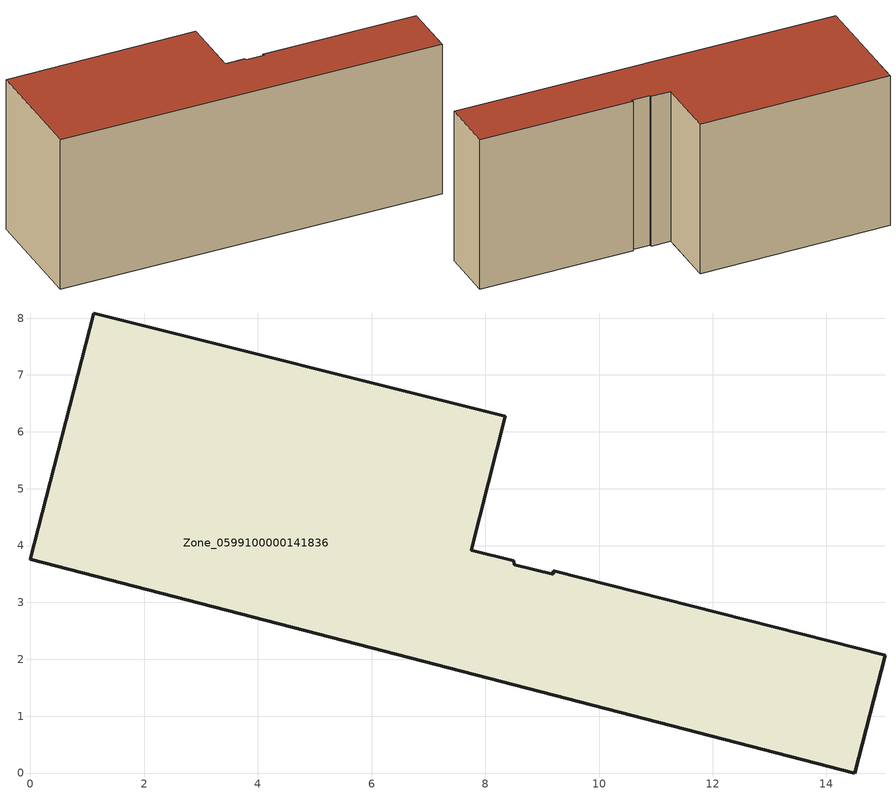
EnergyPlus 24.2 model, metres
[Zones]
Zone_0599100000141836
 floor ground (C_G): 0,3.76 1.11,8.09 8.35,6.27 7.75,3.92 8.5,3.73 8.51,3.66 9.19,3.49 9.19,3.55 15.03,2.07 14.5,0 z0
 wall outside (C_F): 1.11,8.09 0,3.76 14.5,0 15.03,2.07 9.19,3.55 9.19,3.49 8.51,3.66 8.5,3.73 7.75,3.92 8.35,6.27 1.11,8.09 z0:6.26
 roof outside (C_R): 15.03,2.07 9.19,3.55 9.19,3.49 8.51,3.66 8.5,3.73 7.75,3.92 8.35,6.27 1.11,8.09 0,3.76 14.5,0 z6.26
[BUILDING]
Pand.0599100000141836: North Axis=0; Terrain=City; Loads Convergence Tolerance Value=0.04; Temperature Convergence Tolerance Value=0.4; Solar Distribution=FullExterior; Maximum Number of Warmup Days=25; Minimum Number of Warmup Days=1
[Site:Location]
Rotterdam.The.Hague.AP_ZH_NLD Design_Conditions: Latitude=51.96; Longitude=4.45; Time Zone=1; Elevation=-4.5
[SITE:GROUNDTEMPERATURE:BUILDINGSURFACE]
18, 18, 18, 18, 18, 18, 18, 18, 18, 18, 18, 18
[MATERIAL] Thermal Absorptance=0.9; Solar Absorptance=0.7; Visible Absorptance=0.7
Name | Roughness | Thickness | Conductivity | Density | Specific Heat
G.TI.1946 | MediumSmooth | 0.15 | 1 | 540 | 1210
F.TI.1946 | Rough | 0.3 | 0.857143 | 1920 | 840
R.TI.1946 | MediumRough | 0.2 | 0.1 | 1500 | 1000
[CONSTRUCTION]
C_G: G.TI.1946
C_F: F.TI.1946
C_R: R.TI.1946
[ZONE]
Zone_0599100000141836: Type=1; Multiplier=1; Ceiling Height=Autocalculate; Volume=Autocalculate; Floor Area=autocalculate; Part of Total Floor Area=Yes
[ZONEINFILTRATION:DESIGNFLOWRATE]
Infil_Zone_0599100000141836: Zone or ZoneList or Space or SpaceList=Zone_0599100000141836; Schedule=AlwaysOn; Design Flow Rate Calculation Method=Flow/Area; Flow Rate per Floor Area=0.003; Constant Term Coefficient=1; Temperature Term Coefficient=0; Velocity Term Coefficient=0; Velocity Squared Term Coefficient=0
[HVACTEMPLATE:ZONE:IDEALLOADSAIRSYSTEM]
Zone_0599100000141836: Maximum Heating Supply Air Temperature=50; Minimum Cooling Supply Air Temperature=13; Maximum Heating Supply Air Humidity Ratio=0.0156; Minimum Cooling Supply Air Humidity Ratio=0.0077; Heating Limit=NoLimit; Cooling Limit=NoLimit; Dehumidification Control Type=ConstantSensibleHeatRatio; Cooling Sensible Heat Ratio=0.7; Dehumidification Setpoint=60; Humidification Control Type=None; Humidification Setpoint=30; Outdoor Air Method=None; Outdoor Air Flow Rate per Person=0.00944; Outdoor Air Flow Rate per Zone Floor Area=0; Outdoor Air Flow Rate per Zone=0; Demand Controlled Ventilation Type=None; Outdoor Air Economizer Type=NoEconomizer; Heat Recovery Type=None; Sensible Heat Recovery Effectiveness=0.7; Latent Heat Recovery Effectiveness=0.65
[ZONECONTROL:THERMOSTAT]
ThermostatControl_Zone_0599100000141836: Zone or ZoneList=Zone_0599100000141836; Control Type Schedule=DualSetpointControlType; Control 1=Thermostat_Zone_0599100000141836; Temperature Difference Between Cutout And Setpoint=0
[THERMOSTATSETPOINT:DUALSETPOINT]
Thermostat_Zone_0599100000141836: Heating Setpoint Temperature Schedule=HeatingSetpoint_Zone_0599100000141836; Cooling Setpoint Temperature Schedule=CoolingSetpoint_Zone_0599100000141836
[SCHEDULE:COMPACT]
HeatingSetpoint_Zone_0599100000141836: Through: 12/31, For: AllDays, Until: 24:00, 21
CoolingSetpoint_Zone_0599100000141836: Through: 12/31, For: AllDays, Until: 24:00, 24
DualSetpointControlType: Through: 12/31, For: AllDays, Until: 24:00, 4
AlwaysOn: Through: 12/31, For: AllDays, Until: 24:00, 1
